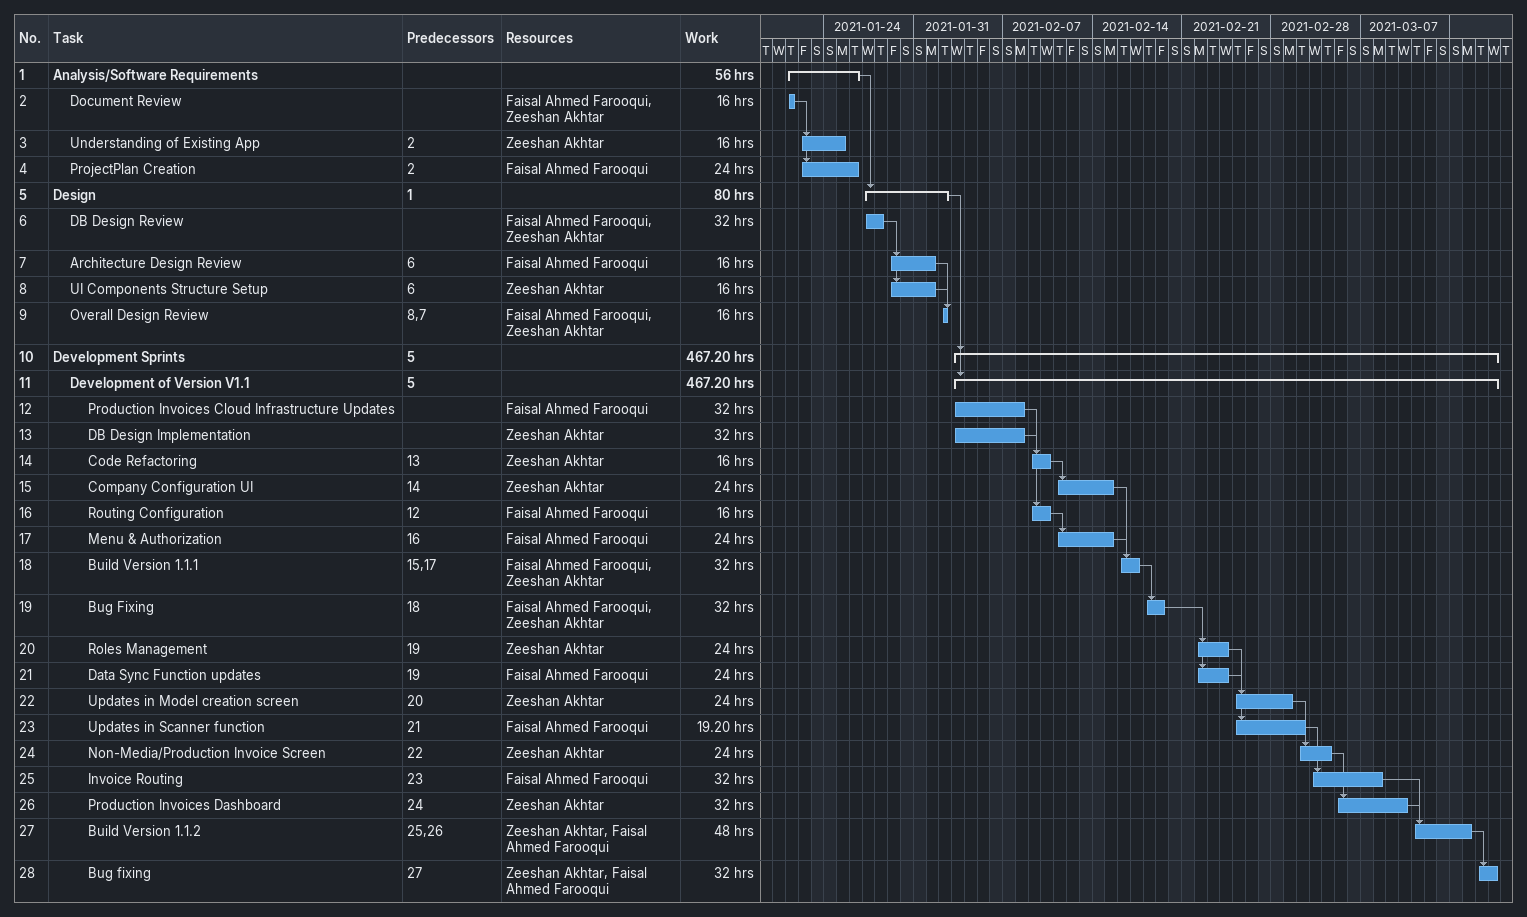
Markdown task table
| ID | Level | Task | Start | Finish | Predecessors | Resources | Work (h) |
|---|---|---|---|---|---|---|---|
| 1 | 1 | **Analysis/Software Requirements** | 2021-01-21 | 2021-01-26 |  |  | 56 |
| 2 | 2 | Document Review | 2021-01-21 | 2021-01-21 |  | Faisal Ahmed Farooqui, Zeeshan Akhtar | 16 |
| 3 | 2 | Understanding of Existing App | 2021-01-22 | 2021-01-25 | 2 | Zeeshan Akhtar | 16 |
| 4 | 2 | ProjectPlan Creation | 2021-01-22 | 2021-01-26 | 2 | Faisal Ahmed Farooqui | 24 |
| 5 | 1 | **Design** | 2021-01-27 | 2021-02-02 | 1 |  | 80 |
| 6 | 2 | DB Design Review | 2021-01-27 | 2021-01-28 |  | Faisal Ahmed Farooqui, Zeeshan Akhtar | 32 |
| 7 | 2 | Architecture Design Review | 2021-01-29 | 2021-02-01 | 6 | Faisal Ahmed Farooqui | 16 |
| 8 | 2 | UI Components Structure Setup | 2021-01-29 | 2021-02-01 | 6 | Zeeshan Akhtar | 16 |
| 9 | 2 | Overall Design Review | 2021-02-02 | 2021-02-02 | 8, 7 | Faisal Ahmed Farooqui, Zeeshan Akhtar | 16 |
| 10 | 1 | **Development Sprints** | 2021-02-03 | 2021-03-17 | 5 |  | 467.20 |
| 11 | 2 | **Development of Version V1.1** | 2021-02-03 | 2021-03-17 | 5 |  | 467.20 |
| 12 | 3 | Production Invoices Cloud Infrastructure Updates | 2021-02-03 | 2021-02-08 |  | Faisal Ahmed Farooqui | 32 |
| 13 | 3 | DB Design Implementation | 2021-02-03 | 2021-02-08 |  | Zeeshan Akhtar | 32 |
| 14 | 3 | Code Refactoring | 2021-02-09 | 2021-02-10 | 13 | Zeeshan Akhtar | 16 |
| 15 | 3 | Company Configuration UI | 2021-02-11 | 2021-02-15 | 14 | Zeeshan Akhtar | 24 |
| 16 | 3 | Routing Configuration | 2021-02-09 | 2021-02-10 | 12 | Faisal Ahmed Farooqui | 16 |
| 17 | 3 | Menu & Authorization | 2021-02-11 | 2021-02-15 | 16 | Faisal Ahmed Farooqui | 24 |
| 18 | 3 | Build Version 1.1.1 | 2021-02-16 | 2021-02-17 | 15, 17 | Faisal Ahmed Farooqui, Zeeshan Akhtar | 32 |
| 19 | 3 | Bug Fixing | 2021-02-18 | 2021-02-19 | 18 | Faisal Ahmed Farooqui, Zeeshan Akhtar | 32 |
| 20 | 3 | Roles Management | 2021-02-22 | 2021-02-24 | 19 | Zeeshan Akhtar | 24 |
| 21 | 3 | Data Sync Function updates | 2021-02-22 | 2021-02-24 | 19 | Faisal Ahmed Farooqui | 24 |
| 22 | 3 | Updates in Model creation screen | 2021-02-25 | 2021-03-01 | 20 | Zeeshan Akhtar | 24 |
| 23 | 3 | Updates in Scanner function | 2021-02-25 | 2021-03-02 | 21 | Faisal Ahmed Farooqui | 19.20 |
| 24 | 3 | Non-Media/Production Invoice Screen | 2021-03-02 | 2021-03-04 | 22 | Zeeshan Akhtar | 24 |
| 25 | 3 | Invoice Routing | 2021-03-03 | 2021-03-08 | 23 | Faisal Ahmed Farooqui | 32 |
| 26 | 3 | Production Invoices Dashboard | 2021-03-05 | 2021-03-10 | 24 | Zeeshan Akhtar | 32 |
| 27 | 3 | Build Version 1.1.2 | 2021-03-11 | 2021-03-15 | 25, 26 | Zeeshan Akhtar, Faisal Ahmed Farooqui | 48 |
| 28 | 3 | Bug fixing | 2021-03-16 | 2021-03-17 | 27 | Zeeshan Akhtar, Faisal Ahmed Farooqui | 32 |
